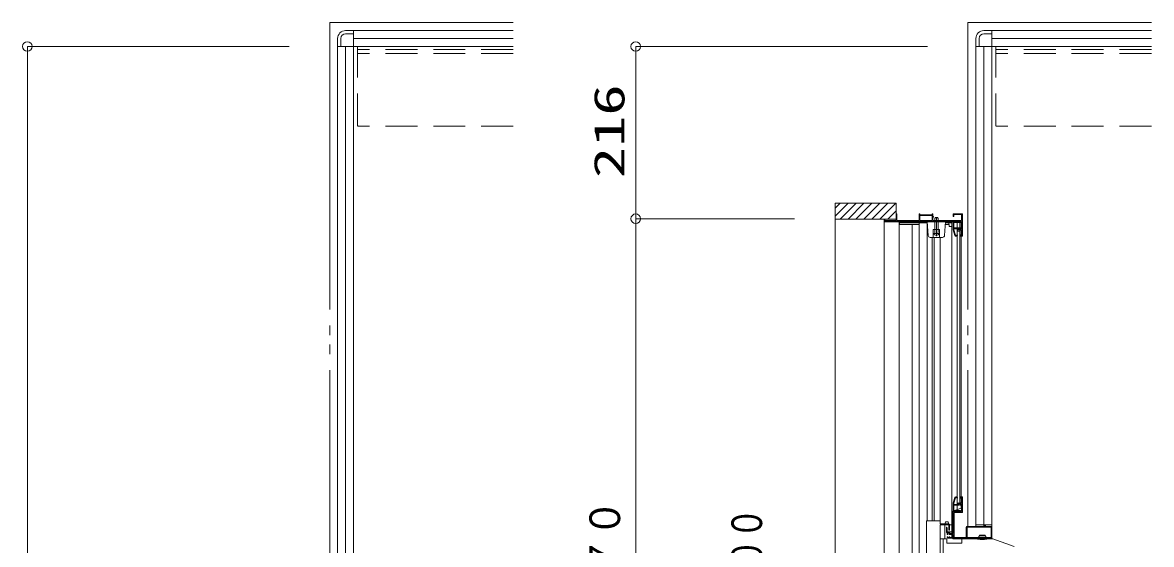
# Model space of a CAD drawing. Units: millimetres on the paper. Extents: x -305 to 305, y -152 to 152.
# Drawn here: x -243.2 to -172.4, y 48.8 to 81.6 of the extents above; entities that cross this region are included whole.
import ezdxf
from ezdxf.enums import TextEntityAlignment as Align

# ---------------------------------------------------------------- set-up
doc = ezdxf.new("R2010")
doc.units = ezdxf.units.MM
doc.linetypes.add('DASHED2', pattern=[3, 2, -1])
doc.linetypes.add('LONG_DOUBLE_CHAIN', pattern=[21.8, 18, -1, 0.6, -0.6, 0.6, -1])
doc.layers.add('0-0_0', color=7, linetype='Continuous', lineweight=9)
doc.layers.add('0-1_VIEW0001', color=7, linetype='Continuous', lineweight=9)
doc.styles.add('ＭＳ ゴシック', font='')
doc.styles.get('ＭＳ ゴシック').set_extended_font_data('MS Gothic')

# ---------------------------------------------------------------- blocks, each defined once
blk = doc.blocks.new('_ORIGIN')
at = {"layer": '0-0_0'}
blk.add_line((0, 0), (-1, 0), dxfattribs=at)
blk.add_circle((0, 0), 0.5, dxfattribs=at)

msp = doc.modelspace()

# ---------------------------------------------------------------- linework, layer by layer
at = {"layer": '0-0_0'}
for p, q in [((-226.475, 80.074), (-242.881, 80.074)), ((-186.474, 80.073), (-204.753, 80.073)), ((-242.881, 79.474), (-242.881, 45.004)), ((-204.753, 69.868), (-204.753, 79.473)), ((-194.794, 69.268), (-204.753, 69.268)), ((-194.794, 69.268), (-204.753, 69.268)), ((-204.753, 11.373), (-204.753, 68.668))]:
    msp.add_line(p, q, dxfattribs=at)
at = {"layer": '0-1_VIEW0001', "linetype": 'LONG_DOUBLE_CHAIN'}
for p, q in [((-223.934, 81.573), (-223.934, 44.998)), ((-212.434, 81.573), (-223.934, 81.573)), ((-183.934, 81.573), (-183.934, 49.973)), ((-172.434, 81.573), (-183.934, 81.573))]:
    msp.add_line(p, q, dxfattribs=at)
at = {"layer": '0-1_VIEW0001'}
for p, q in [((-222.434, 81.073), (-222.934, 81.073)), ((-222.934, 80.873), (-222.434, 80.873)), ((-212.434, 81.073), (-222.434, 81.073)), ((-222.434, 81.073), (-222.434, 80.673)), ((-222.434, 81.073), (-212.434, 81.073)), ((-222.434, 44.948), (-222.434, 81.073)), ((-182.434, 81.073), (-182.934, 81.073)), ((-182.934, 80.873), (-182.434, 80.873)), ((-172.434, 81.073), (-182.434, 81.073)), ((-182.434, 81.073), (-182.434, 80.673)), ((-182.434, 81.073), (-172.434, 81.073)), ((-182.434, 49.923), (-182.434, 81.073)), ((-223.434, 80.073), (-223.434, 80.573)), ((-223.434, 80.073), (-223.434, 44.998)), ((-223.034, 80.073), (-223.434, 80.073)), ((-223.434, 44.998), (-223.434, 80.073)), ((-223.434, 80.073), (-212.434, 80.073)), ((-223.234, 80.073), (-223.234, 80.573)), ((-222.934, 44.998), (-222.934, 80.073)), ((-222.434, 80.573), (-212.434, 80.573)), ((-183.434, 80.073), (-183.434, 80.573)), ((-183.434, 80.073), (-183.434, 49.973)), ((-183.034, 80.073), (-183.434, 80.073)), ((-183.434, 49.973), (-183.434, 80.073)), ((-183.434, 80.073), (-172.434, 80.073)), ((-183.234, 80.073), (-183.234, 80.573)), ((-182.934, 49.973), (-182.934, 80.073)), ((-182.434, 80.573), (-172.434, 80.573)), ((-192.254, 69.433), (-191.439, 70.248)), ((-192.254, 70.248), (-192.254, 9.773)), ((-192.254, 70.248), (-188.434, 70.248)), ((-192.254, 69.928), (-191.934, 70.248)), ((-191.944, 69.248), (-190.944, 70.248)), ((-191.449, 69.248), (-190.449, 70.248)), ((-190.954, 69.248), (-189.954, 70.248)), ((-190.454, 69.248), (-189.454, 70.248)), ((-189.954, 69.248), (-188.954, 70.248)), ((-189.454, 69.248), (-188.454, 70.248)), ((-188.434, 69.148), (-188.434, 70.248)), ((-188.954, 69.248), (-188.434, 69.768)), ((-186.939, 69.573), (-186.984, 69.573)), ((-186.984, 69.573), (-186.984, 69.148)), ((-186.939, 69.523), (-186.939, 69.573)), ((-186.179, 69.478), (-186.939, 69.478)), ((-186.939, 69.478), (-186.939, 69.148)), ((-186.179, 69.148), (-186.179, 69.478)), ((-185.974, 69.348), (-186.009, 69.278)), ((-185.909, 68.173), (-185.909, 69.372)), ((-184.859, 69.573), (-184.859, 69.413)), ((-184.299, 69.573), (-184.859, 69.573)), ((-184.844, 69.398), (-184.834, 69.398)), ((-184.284, 68.198), (-184.284, 69.558)), ((-192.254, 69.248), (-188.434, 69.248)), ((-189.184, 69.073), (-189.184, 13.969)), ((-184.364, 69.073), (-189.184, 69.073)), ((-189.149, 69.248), (-189.169, 69.248)), ((-188.244, 69.073), (-188.244, 12.794)), ((-188.214, 69.003), (-186.48, 69.003)), ((-187.429, 31.948), (-187.429, 68.903)), ((-186.999, 69.003), (-186.999, 31.948)), ((-186.179, 69.148), (-186.939, 69.148)), ((-186.489, 50.323), (-186.489, 69.003)), ((-186.484, 69.098), (-186.418, 68.214)), ((-186.009, 68.418), (-186.009, 69.278)), ((-185.809, 68.418), (-185.809, 69.278)), ((-185.334, 69.098), (-185.401, 68.214)), ((-185.11, 68.903), (-185.349, 68.903)), ((-185.341, 69.003), (-184.944, 69.003)), ((-185.129, 68.903), (-185.129, 69.003)), ((-185.104, 68.778), (-185.104, 68.895)), ((-184.944, 68.778), (-185.104, 68.778)), ((-184.944, 69.073), (-184.944, 49.248)), ((-184.844, 69.098), (-184.824, 69.098)), ((-184.814, 69.098), (-184.814, 69.083)), ((-184.814, 69.083), (-184.433, 69.083)), ((-184.399, 69.038), (-184.814, 69.038)), ((-184.814, 69.038), (-184.814, 68.688)), ((-184.814, 68.688), (-184.497, 68.688)), ((-184.604, 51.031), (-184.604, 69.073)), ((-184.495, 68.628), (-184.511, 68.628)), ((-184.483, 68.618), (-184.505, 68.639)), ((-184.486, 68.684), (-184.472, 68.67)), ((-184.454, 68.667), (-184.42, 68.686)), ((-184.377, 68.659), (-184.45, 68.618)), ((-184.445, 69.073), (-184.445, 51.448)), ((-184.413, 68.688), (-184.384, 68.688)), ((-184.369, 68.673), (-184.369, 68.672)), ((-184.364, 51.123), (-184.364, 69.073)), ((-186.293, 68.098), (-185.525, 68.098)), ((-186.182, 50.323), (-186.182, 68.098)), ((-186.109, 68.598), (-185.709, 68.598)), ((-186.109, 68.098), (-186.109, 68.598)), ((-186.089, 68.348), (-185.73, 68.348)), ((-186.042, 68.098), (-186.042, 50.323)), ((-186.009, 68.418), (-186.002, 68.377)), ((-185.809, 68.418), (-185.817, 68.377)), ((-185.709, 68.098), (-185.709, 68.598)), ((-185.684, 68.099), (-185.684, 50.123)), ((-184.65, 68.173), (-184.697, 68.173)), ((-184.69, 68.218), (-184.669, 68.218)), ((-184.658, 68.223), (-184.622, 68.259)), ((-184.598, 68.219), (-184.64, 68.178)), ((-184.611, 68.263), (-184.609, 68.263)), ((-184.445, 68.498), (-184.604, 68.498)), ((-184.594, 68.248), (-184.594, 68.229)), ((-184.584, 68.579), (-184.584, 68.567)), ((-184.536, 68.621), (-184.572, 68.6)), ((-184.562, 68.554), (-184.516, 68.581)), ((-184.498, 68.578), (-184.472, 68.553)), ((-184.454, 68.598), (-184.477, 68.621)), ((-184.469, 68.613), (-184.473, 68.613)), ((-184.419, 68.248), (-184.445, 68.248)), ((-184.445, 68.173), (-184.309, 68.173)), ((-184.444, 68.233), (-184.444, 68.188)), ((-184.339, 68.223), (-184.394, 68.223)), ((-184.745, 51.788), (-184.855, 51.438)), ((-184.812, 51.424), (-184.704, 51.768)), ((-184.65, 51.823), (-184.697, 51.823)), ((-184.69, 51.778), (-184.669, 51.778)), ((-184.658, 51.774), (-184.622, 51.738)), ((-184.598, 51.778), (-184.64, 51.819)), ((-184.611, 51.733), (-184.609, 51.733)), ((-184.594, 51.748), (-184.594, 51.767)), ((-184.444, 51.763), (-184.444, 51.808)), ((-184.429, 51.823), (-184.309, 51.823)), ((-184.419, 51.748), (-184.429, 51.748)), ((-184.349, 51.773), (-184.394, 51.773)), ((-184.339, 51.458), (-184.339, 51.763)), ((-184.284, 51.798), (-184.284, 50.863)), ((-184.364, 51.123), (-184.884, 50.923)), ((-184.859, 51.408), (-184.859, 50.913)), ((-184.814, 51.368), (-184.814, 51.408)), ((-184.814, 50.973), (-184.814, 51.293)), ((-184.515, 51.353), (-184.799, 51.353)), ((-184.799, 51.308), (-184.497, 51.308)), ((-184.399, 50.958), (-184.799, 50.958)), ((-184.584, 51.417), (-184.584, 51.429)), ((-184.536, 51.375), (-184.572, 51.396)), ((-184.562, 51.442), (-184.516, 51.416)), ((-184.494, 51.368), (-184.511, 51.368)), ((-184.483, 51.379), (-184.505, 51.358)), ((-184.498, 51.418), (-184.472, 51.444)), ((-184.486, 51.313), (-184.472, 51.326)), ((-184.453, 51.399), (-184.477, 51.375)), ((-184.469, 51.383), (-184.473, 51.383)), ((-184.461, 51.448), (-184.349, 51.448)), ((-184.454, 51.329), (-184.42, 51.31)), ((-184.377, 51.337), (-184.45, 51.378)), ((-184.349, 51.403), (-184.443, 51.403)), ((-184.413, 51.308), (-184.384, 51.308)), ((-184.369, 51.323), (-184.369, 51.324)), ((-184.339, 50.908), (-184.339, 51.393)), ((-186.534, 50.282), (-186.534, 30.698)), ((-186.494, 50.323), (-185.684, 50.323)), ((-185.362, 50.163), (-185.347, 50.236)), ((-185.347, 50.236), (-185.342, 50.263)), ((-185.171, 50.236), (-185.157, 50.163)), ((-184.884, 49.198), (-184.884, 50.923)), ((-184.859, 49.518), (-184.859, 50.883)), ((-184.844, 50.898), (-184.824, 50.898)), ((-184.844, 50.898), (-184.349, 50.898)), ((-184.799, 50.838), (-184.799, 49.283)), ((-184.309, 50.838), (-184.799, 50.838)), ((-184.798, 50.913), (-184.433, 50.913)), ((-185.684, 50.123), (-185.134, 50.123)), ((-185.684, 50.073), (-184.944, 50.073)), ((-185.684, 50.073), (-185.684, 29.998)), ((-185.384, 50.073), (-185.384, 49.188)), ((-185.367, 50.138), (-185.362, 50.163)), ((-185.367, 50.138), (-185.367, 50.073)), ((-185.284, 49.633), (-185.284, 49.908)), ((-185.256, 49.916), (-185.236, 49.881)), ((-185.234, 49.873), (-185.234, 49.638)), ((-185.234, 49.483), (-185.234, 49.57)), ((-185.219, 49.623), (-185.074, 49.623)), ((-185.184, 49.563), (-185.184, 49.483)), ((-185.119, 49.573), (-185.174, 49.573)), ((-185.157, 50.163), (-185.152, 50.138)), ((-185.152, 50.138), (-185.152, 50.073)), ((-185.134, 49.738), (-185.134, 50.058)), ((-185.099, 49.723), (-185.119, 49.723)), ((-185.109, 49.483), (-185.109, 49.563)), ((-184.944, 49.623), (-185.094, 49.623)), ((-185.084, 50.073), (-185.084, 49.738)), ((-185.059, 49.608), (-185.059, 49.528)), ((-184.884, 50.023), (-184.944, 50.023)), ((-184.034, 49.283), (-184.034, 49.923)), ((-183.989, 49.288), (-183.989, 49.913)), ((-183.989, 49.288), (-183.989, 49.913)), ((-183.984, 49.973), (-182.889, 49.973)), ((-183.974, 49.928), (-182.494, 49.928)), ((-183.974, 49.928), (-182.494, 49.928)), ((-183.434, 50.073), (-182.434, 50.073)), ((-182.874, 49.988), (-182.874, 50.038)), ((-182.864, 50.048), (-182.844, 50.048)), ((-182.834, 50.038), (-182.834, 49.988)), ((-182.819, 49.973), (-182.484, 49.973)), ((-182.479, 49.913), (-182.479, 49.288)), ((-182.479, 49.913), (-182.479, 49.288)), ((-182.434, 49.923), (-182.434, 49.238)), ((-185.259, 49.188), (-185.684, 49.188)), ((-185.234, 49.273), (-185.234, 49.303)), ((-185.199, 49.468), (-185.219, 49.468)), ((-185.219, 49.318), (-185.199, 49.318)), ((-185.184, 49.303), (-185.184, 49.273)), ((-182.449, 49.223), (-185.184, 49.223)), ((-185.174, 49.263), (-185.119, 49.263)), ((-185.109, 49.273), (-185.109, 49.303)), ((-185.094, 49.318), (-185.084, 49.318)), ((-185.069, 49.303), (-185.069, 49.283)), ((-184.859, 49.273), (-185.059, 49.273)), ((-185.049, 49.518), (-184.859, 49.518)), ((-184.884, 49.248), (-184.944, 49.248)), ((-184.799, 49.283), (-184.034, 49.283)), ((-184.323, 49.188), (-182.417, 49.188)), ((-184.323, 49.188), (-184.323, 48.923)), ((-182.494, 49.273), (-183.974, 49.273)), ((-182.494, 49.273), (-183.974, 49.273)), ((-183.334, 49.223), (-183.334, 49.203)), ((-183.209, 49.373), (-183.268, 49.295)), ((-183.252, 49.238), (-183.252, 49.257)), ((-183.209, 49.423), (-183.209, 49.373)), ((-183.209, 49.423), (-182.859, 49.423)), ((-182.859, 49.373), (-183.209, 49.373)), ((-182.859, 49.423), (-182.859, 49.373)), ((-182.859, 49.373), (-182.8, 49.295)), ((-182.817, 49.238), (-182.817, 49.257)), ((-182.734, 49.223), (-182.734, 49.203)), ((-182.383, 49.182), (-181.033, 48.7))]:
    msp.add_line(p, q, dxfattribs=at)
at = {"layer": '0-1_VIEW0001', "color": 6, "linetype": 'DASHED2'}
for p, q in [((-222.184, 75.123), (-222.184, 80.073)), ((-182.184, 75.123), (-182.184, 80.073)), ((-212.434, 79.873), (-222.184, 79.873)), ((-212.434, 79.623), (-222.184, 79.623)), ((-172.434, 79.873), (-182.184, 79.873)), ((-172.434, 79.623), (-182.184, 79.623)), ((-212.434, 75.073), (-222.184, 75.073)), ((-172.434, 75.073), (-182.184, 75.073))]:
    msp.add_line(p, q, dxfattribs=at)
at = {"layer": '0-1_VIEW0001', "color": 5}
msp.add_line((-185.484, 12.995), (-185.484, 49.188), dxfattribs=at)
at = {"layer": '0-1_VIEW0001'}
for points in [[(-186.984, 69.148), (-188.389, 69.148), (-188.389, 69.573), (-188.434, 69.573)], [(-186.179, 69.573), (-186.179, 69.523), (-186.939, 69.523)], [(-186.134, 69.418), (-186.134, 69.573), (-186.179, 69.573)], [(-184.339, 69.528), (-184.339, 69.148), (-186.134, 69.148), (-186.134, 69.373), (-186.084, 69.373)], [(-186.084, 69.373), (-186.084, 69.418), (-186.134, 69.418)], [(-185.809, 69.278), (-185.844, 69.348), (-185.974, 69.348)], [(-184.859, 69.413), (-184.855, 69.403), (-184.844, 69.398)], [(-184.834, 69.398), (-184.824, 69.403), (-184.819, 69.413)], [(-184.819, 69.413), (-184.819, 69.528), (-184.339, 69.528)], [(-184.284, 69.558), (-184.289, 69.569), (-184.299, 69.573)], [(-189.184, 69.248), (-189.184, 69.098), (-184.339, 69.098), (-184.339, 68.593), (-184.443, 68.593)], [(-188.434, 69.148), (-189.134, 69.148), (-189.134, 69.248)], [(-186.999, 68.903), (-188.229, 68.903), (-188.229, 68.988)], [(-185.11, 68.903), (-185.108, 68.903), (-185.106, 68.902), (-185.105, 68.899), (-185.104, 68.897), (-185.104, 68.895)], [(-184.745, 68.208), (-184.859, 68.573), (-184.859, 69.098)], [(-184.515, 68.643), (-184.814, 68.643), (-184.814, 68.58), (-184.704, 68.229)], [(-184.511, 68.628), (-184.524, 68.626), (-184.536, 68.621)], [(-184.505, 68.639), (-184.51, 68.642), (-184.515, 68.643)], [(-184.497, 68.688), (-184.491, 68.687), (-184.486, 68.684)], [(-184.477, 68.621), (-184.485, 68.626), (-184.495, 68.628)], [(-184.472, 68.67), (-184.464, 68.666), (-184.454, 68.667)], [(-184.433, 69.083), (-184.426, 69.084), (-184.421, 69.088)], [(-184.421, 69.088), (-184.372, 69.08), (-184.399, 69.038)], [(-184.42, 68.686), (-184.417, 68.688), (-184.413, 68.688)], [(-184.384, 68.688), (-184.373, 68.684), (-184.369, 68.673)], [(-184.369, 68.672), (-184.371, 68.664), (-184.377, 68.659)], [(-184.697, 68.173), (-184.727, 68.183), (-184.745, 68.208)], [(-184.704, 68.229), (-184.699, 68.221), (-184.69, 68.218)], [(-184.669, 68.218), (-184.663, 68.219), (-184.658, 68.223)], [(-184.64, 68.178), (-184.645, 68.174), (-184.65, 68.173)], [(-184.622, 68.259), (-184.617, 68.262), (-184.611, 68.263)], [(-184.609, 68.263), (-184.598, 68.259), (-184.594, 68.248)], [(-184.594, 68.229), (-184.595, 68.224), (-184.598, 68.219)], [(-184.572, 68.6), (-184.581, 68.591), (-184.584, 68.579)], [(-184.584, 68.567), (-184.577, 68.554), (-184.562, 68.554)], [(-184.516, 68.581), (-184.507, 68.583), (-184.498, 68.578)], [(-184.473, 68.613), (-184.479, 68.614), (-184.483, 68.618)], [(-184.472, 68.553), (-184.468, 68.549), (-184.462, 68.548)], [(-184.45, 68.618), (-184.459, 68.614), (-184.469, 68.613)], [(-184.462, 68.548), (-184.339, 68.548), (-184.339, 68.223)], [(-184.443, 68.593), (-184.449, 68.594), (-184.454, 68.598)], [(-184.394, 68.223), (-184.401, 68.226), (-184.404, 68.233), (-184.409, 68.244), (-184.419, 68.248)], [(-184.309, 68.173), (-184.292, 68.18), (-184.284, 68.198)], [(-184.697, 51.823), (-184.727, 51.813), (-184.745, 51.788)], [(-184.704, 51.768), (-184.699, 51.775), (-184.69, 51.778)], [(-184.669, 51.778), (-184.663, 51.777), (-184.658, 51.774)], [(-184.64, 51.819), (-184.645, 51.822), (-184.65, 51.823)], [(-184.622, 51.738), (-184.617, 51.734), (-184.611, 51.733)], [(-184.609, 51.733), (-184.598, 51.738), (-184.594, 51.748)], [(-184.594, 51.767), (-184.595, 51.773), (-184.598, 51.778)], [(-184.444, 51.808), (-184.44, 51.819), (-184.429, 51.823)], [(-184.429, 51.748), (-184.44, 51.753), (-184.444, 51.763)], [(-184.394, 51.773), (-184.401, 51.77), (-184.404, 51.763), (-184.408, 51.753), (-184.419, 51.748)], [(-184.339, 51.763), (-184.342, 51.77), (-184.349, 51.773)], [(-184.309, 51.823), (-184.291, 51.816), (-184.284, 51.798)], [(-184.855, 51.438), (-184.858, 51.423), (-184.859, 51.408)], [(-184.814, 51.408), (-184.813, 51.416), (-184.812, 51.424)], [(-184.799, 51.353), (-184.81, 51.358), (-184.814, 51.368)], [(-184.814, 51.293), (-184.81, 51.304), (-184.799, 51.308)], [(-184.799, 50.958), (-184.81, 50.963), (-184.814, 50.973)], [(-184.584, 51.429), (-184.577, 51.442), (-184.562, 51.442)], [(-184.572, 51.396), (-184.581, 51.405), (-184.584, 51.417)], [(-184.511, 51.368), (-184.524, 51.37), (-184.536, 51.375)], [(-184.516, 51.416), (-184.507, 51.414), (-184.498, 51.418)], [(-184.505, 51.358), (-184.51, 51.354), (-184.515, 51.353)], [(-184.497, 51.308), (-184.491, 51.309), (-184.486, 51.313)], [(-184.477, 51.375), (-184.485, 51.37), (-184.494, 51.368)], [(-184.473, 51.383), (-184.479, 51.382), (-184.483, 51.379)], [(-184.472, 51.444), (-184.467, 51.447), (-184.461, 51.448)], [(-184.472, 51.326), (-184.464, 51.331), (-184.454, 51.329)], [(-184.45, 51.378), (-184.459, 51.382), (-184.469, 51.383)], [(-184.443, 51.403), (-184.449, 51.402), (-184.453, 51.399)], [(-184.421, 50.908), (-184.372, 50.916), (-184.399, 50.958)], [(-184.42, 51.31), (-184.417, 51.309), (-184.413, 51.308)], [(-184.384, 51.308), (-184.373, 51.313), (-184.369, 51.323)], [(-184.369, 51.324), (-184.371, 51.332), (-184.377, 51.337)], [(-184.349, 51.448), (-184.342, 51.451), (-184.339, 51.458)], [(-184.339, 51.393), (-184.342, 51.4), (-184.349, 51.403)], [(-185.171, 50.236), (-185.177, 50.263), (-185.342, 50.263)], [(-184.859, 50.913), (-184.855, 50.903), (-184.844, 50.898)], [(-184.859, 50.883), (-184.855, 50.894), (-184.844, 50.898)], [(-184.824, 50.898), (-184.817, 50.9), (-184.811, 50.906), (-184.806, 50.911), (-184.798, 50.913)], [(-184.433, 50.913), (-184.426, 50.912), (-184.421, 50.908)], [(-184.349, 50.898), (-184.342, 50.901), (-184.339, 50.908)], [(-184.284, 50.863), (-184.291, 50.845), (-184.309, 50.838)], [(-185.284, 49.908), (-185.273, 49.923), (-185.256, 49.916)], [(-185.234, 49.57), (-185.237, 49.579), (-185.246, 49.584), (-185.273, 49.602), (-185.284, 49.633)], [(-185.236, 49.881), (-185.235, 49.877), (-185.234, 49.873)], [(-185.234, 49.638), (-185.23, 49.628), (-185.219, 49.623)], [(-185.174, 49.573), (-185.181, 49.57), (-185.184, 49.563)], [(-185.109, 49.563), (-185.112, 49.57), (-185.119, 49.573)], [(-185.074, 49.623), (-185.063, 49.619), (-185.059, 49.608)], [(-185.059, 49.528), (-185.056, 49.521), (-185.049, 49.518)], [(-184.034, 49.923), (-184.019, 49.958), (-183.984, 49.973)], [(-182.889, 49.973), (-182.878, 49.978), (-182.874, 49.988)], [(-182.874, 50.038), (-182.871, 50.045), (-182.864, 50.048)], [(-182.844, 50.048), (-182.837, 50.045), (-182.834, 50.038)], [(-182.834, 49.988), (-182.83, 49.978), (-182.819, 49.973)], [(-182.484, 49.973), (-182.449, 49.958), (-182.434, 49.923)], [(-185.259, 49.188), (-185.259, 48.923), (-184.323, 48.923)], [(-185.219, 49.468), (-185.23, 49.473), (-185.234, 49.483)], [(-185.234, 49.303), (-185.23, 49.314), (-185.219, 49.318)], [(-185.184, 49.223), (-185.219, 49.238), (-185.234, 49.273)], [(-185.184, 49.483), (-185.188, 49.473), (-185.199, 49.468)], [(-185.199, 49.318), (-185.188, 49.314), (-185.184, 49.303)], [(-185.184, 49.273), (-185.181, 49.266), (-185.174, 49.263)], [(-185.119, 49.263), (-185.112, 49.266), (-185.109, 49.273)], [(-185.094, 49.468), (-185.105, 49.473), (-185.109, 49.483)], [(-185.109, 49.303), (-185.105, 49.314), (-185.094, 49.318)], [(-184.859, 49.273), (-184.859, 49.468), (-185.094, 49.468)], [(-185.084, 49.318), (-185.073, 49.314), (-185.069, 49.303)], [(-185.069, 49.283), (-185.066, 49.276), (-185.059, 49.273)], [(-182.434, 49.188), (-182.434, 49.198), (-184.884, 49.198)], [(-182.434, 49.238), (-182.438, 49.228), (-182.449, 49.223)]]:
    msp.add_lwpolyline(points, dxfattribs=at)
for centre, radius, start, end in [((-222.934, 80.573), 0.5, 90, 180), ((-222.934, 80.573), 0.3, 90, 180), ((-182.934, 80.573), 0.5, 90, 180), ((-182.934, 80.573), 0.3, 90, 180), ((-188.214, 68.988), 0.015, 90, 180), ((-186.293, 68.223), 0.125, 184.28915, 270), ((-186.089, 68.34), 0.0077, 90, 207.28096), ((-185.909, 68.433), 0.21, 207.28096, 332.71904), ((-186.027, 68.373), 0.025, 270, 10.09096), ((-185.792, 68.373), 0.025, 169.90904, 270), ((-185.73, 68.34), 0.0077, 332.71904, 90), ((-185.525, 68.223), 0.125, 270, 355.71085), ((-186.494, 50.283), 0.04, 90, 180), ((-185.149, 50.058), 0.015, 0, 90), ((-185.134, 50.073), 0.05, 0, 90), ((-185.119, 49.738), 0.015, 180, 270), ((-185.099, 49.738), 0.015, 270, 0), ((-183.974, 49.913), 0.015, 90, 180), ((-183.974, 49.913), 0.015, 90, 180), ((-182.494, 49.913), 0.015, 0, 90), ((-182.494, 49.913), 0.015, 0, 90), ((-183.974, 49.288), 0.015, 180, 270), ((-183.974, 49.288), 0.015, 180, 270), ((-183.309, 49.203), 0.025, 180, 257.57603), ((-183.034, 50.451), 1.303, 257.57603, 282.42397), ((-183.257, 49.286), 0.015, 142.83915, 250.52878), ((-183.267, 49.238), 0.015, 270, 0), ((-183.267, 49.257), 0.015, 0, 70.52878), ((-182.802, 49.257), 0.015, 109.47122, 180), ((-182.802, 49.238), 0.015, 180, 270), ((-182.812, 49.286), 0.015, 289.47122, 37.16085), ((-182.759, 49.203), 0.025, 282.42397, 0), ((-182.494, 49.288), 0.015, 270, 0), ((-182.494, 49.288), 0.015, 270, 0), ((-182.417, 49.088), 0.1, 70.34618, 90)]:
    msp.add_arc(centre, radius, start, end, dxfattribs=at)
at = {"layer": '0-1_VIEW0001', "color": 6, "linetype": 'DASHED2'}
for centre in [(-222.134, 75.123), (-182.134, 75.123)]:
    msp.add_arc(centre, 0.05, 180, 270, dxfattribs=at)

# ---------------------------------------------------------------- block references
at = {"layer": '0-0_0', "xscale": 0.6, "yscale": 0.6}
for p, rotation in [((-242.881, 80.074), 90), ((-204.753, 80.073), 90), ((-204.753, 69.268), 270), ((-204.753, 69.268), 90)]:
    msp.add_blockref('_ORIGIN', p, dxfattribs=dict(at, rotation=rotation))

# ---------------------------------------------------------------- texts
at = {"layer": '0-0_0', "style": 'ＭＳ ゴシック'}
for s, width, p in [('216', 1.5, (-204.883, 71.814)), ('額縁内寸法：１１７０', 0.9, (-205.156, 28.078))]:
    msp.add_text(s, height=1.921, rotation=90, dxfattribs=dict(at, width=width)).set_placement(p, align=Align.BOTTOM_LEFT)
at = {"layer": '0-1_VIEW0001', "style": 'ＭＳ ゴシック', "width": 0.75}
msp.add_text('ドア位置ＢＬ\u3000Ｗ８００', height=1.921, rotation=90, dxfattribs=at).set_placement((-196.258, 29.534), align=Align.BOTTOM_LEFT)

doc.saveas('drawing.dxf')
